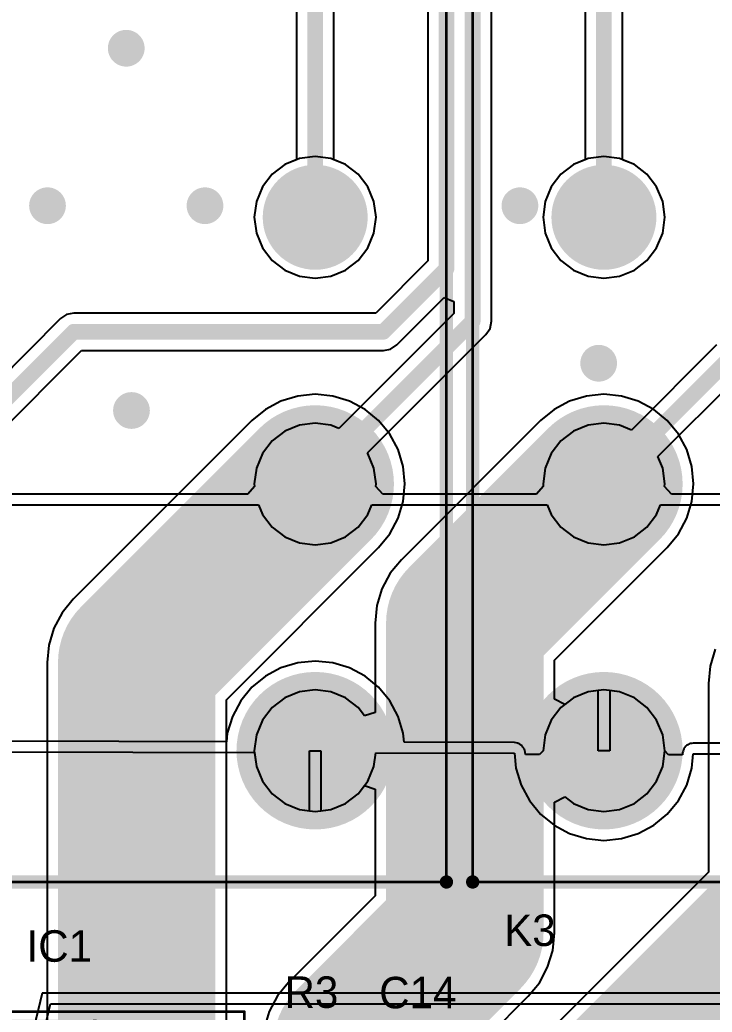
# Model space of a CAD drawing. Header units: millimetres. Extents: x 59 to 152, y 30 to 146.
# Drawn here: x 104.97 to 118.16, y 79.64 to 98.54 of the extents above; entities that cross this region are included whole.
import ezdxf

# ---------------------------------------------------------------- set-up
doc = ezdxf.new("R2010")
doc.units = ezdxf.units.MM
for name, color, linetype in [('BottomLayer', 5, 'Continuous'), ('BottomSolder', 6, 'Continuous'), ('Mechanical1', 6, 'Continuous'), ('Mechanical13', 56, 'Continuous'), ('Mechanical15', 56, 'Continuous'), ('Mechanical2', 216, 'Continuous'), ('MultiLayer', 9, 'Continuous'), ('PadHoleLayer', 156, 'Continuous'), ('TopLayer', 1, 'Continuous'), ('TopOverlay', 2, 'Continuous'), ('TopPaste', 8, 'Continuous'), ('TopSolder', 216, 'Continuous'), ('ViaHoleLayer', 16, 'Continuous')]:
    doc.layers.add(name, color=color, linetype=linetype)

# ---------------------------------------------------------------- blocks, each defined once
blk = doc.blocks.new('SO8_ACS_235')
at = {"layer": 'Mechanical13', "const_width": 0.1}
for points in [[(-2, 2.5), (2, 2.5)], [(-2, -2.5), (-2, 2.5)], [(2, -2.5), (2, 2.5)], [(-2, -2.5), (2, -2.5)]]:
    blk.add_lwpolyline(points, dxfattribs=at)
at = {"layer": 'Mechanical13'}
for points, const_width in [([(-2.025, 2.5, 1), (-1.975, 2.5, 1)], 0.05), ([(-2.025, 2.5, 1), (-1.975, 2.5, 1)], 0.05), ([(1.975, 2.5, 1), (2.025, 2.5, 1)], 0.05), ([(1.975, 2.5, 1), (2.025, 2.5, 1)], 0.05), ([(-0.6, 1.6, 1), (-1.6, 1.6, 1)], 0.1), ([(-1.625, 1.6, 1), (-1.575, 1.6, 1)], 0.05), ([(-0.625, 1.6, 1), (-0.575, 1.6, 1)], 0.05), ([(-2.025, -2.5, 1), (-1.975, -2.5, 1)], 0.05), ([(-2.025, -2.5, 1), (-1.975, -2.5, 1)], 0.05), ([(1.975, -2.5, 1), (2.025, -2.5, 1)], 0.05), ([(1.975, -2.5, 1), (2.025, -2.5, 1)], 0.05)]:
    blk.add_lwpolyline(points, format="xyb", close=True, dxfattribs=dict(at, const_width=const_width))
at = {"layer": 'Mechanical15'}
for points, const_width in [([(-3.75, 2.75), (3.75, 2.75)], 0.05), ([(-3.75, -2.75), (-3.75, 2.75)], 0.05), ([(3.75, -2.75), (3.75, 2.75)], 0.05), ([(0, -0.5), (0, 0.5)], 0.1), ([(-0.5, 0), (0.5, 0)], 0.1), ([(-3.75, -2.75), (3.75, -2.75)], 0.05)]:
    blk.add_lwpolyline(points, dxfattribs=dict(at, const_width=const_width))
for points, const_width in [([(-3.762, 2.75, 1), (-3.738, 2.75, 1)], 0.025), ([(-3.762, 2.75, 1), (-3.738, 2.75, 1)], 0.025), ([(3.738, 2.75, 1), (3.762, 2.75, 1)], 0.025), ([(3.738, 2.75, 1), (3.762, 2.75, 1)], 0.025), ([(-0.025, 0.5, 1), (0.025, 0.5, 1)], 0.05), ([(-0.525, 0, 1), (-0.475, 0, 1)], 0.05), ([(0.475, 0, 1), (0.525, 0, 1)], 0.05), ([(-0.025, -0.5, 1), (0.025, -0.5, 1)], 0.05), ([(-3.762, -2.75, 1), (-3.738, -2.75, 1)], 0.025), ([(-3.762, -2.75, 1), (-3.738, -2.75, 1)], 0.025), ([(3.738, -2.75, 1), (3.762, -2.75, 1)], 0.025), ([(3.738, -2.75, 1), (3.762, -2.75, 1)], 0.025)]:
    blk.add_lwpolyline(points, format="xyb", close=True, dxfattribs=dict(at, const_width=const_width))
at = {"layer": 'TopLayer'}
for points in [[(-1.925, 1.58), (-1.925, 2.23), (-3.675, 1.58), (-3.675, 2.23)], [(3.675, 1.58), (3.675, 2.23), (1.925, 1.58), (1.925, 2.23)], [(-1.925, 0.31), (-1.925, 0.96), (-3.675, 0.31), (-3.675, 0.96)], [(3.675, 0.31), (3.675, 0.96), (1.925, 0.31), (1.925, 0.96)], [(-1.925, -0.96), (-1.925, -0.31), (-3.675, -0.96), (-3.675, -0.31)], [(3.675, -0.96), (3.675, -0.31), (1.925, -0.96), (1.925, -0.31)], [(-1.925, -2.23), (-1.925, -1.58), (-3.675, -2.23), (-3.675, -1.58)], [(3.675, -2.23), (3.675, -1.58), (1.925, -2.23), (1.925, -1.58)]]:
    blk.add_solid(points, dxfattribs=at)
at = {"layer": 'TopOverlay'}
for points, const_width in [([(-2.275, 2.755, 1), (-2.525, 2.755, 1)], 0.25), ([(-2.588, 2.755, 1), (-2.463, 2.755, 1)], 0.125), ([(-2.337, 2.755, 1), (-2.213, 2.755, 1)], 0.125), ([(-0.95, 2.5, 1), (-0.85, 2.5, 1)], 0.1), ([(-0.95, 2.5, 1), (-0.85, 2.5, 1)], 0.1), ([(0.85, 2.5, 1), (0.95, 2.5, 1)], 0.1), ([(0.85, 2.5, 1), (0.95, 2.5, 1)], 0.1), ([(0.1, 1.7, 1), (-0.3, 1.7, 1)], 0.4), ([(-0.4, 1.7, 1), (-0.2, 1.7, 1)], 0.2), ([(0, 1.7, 1), (0.2, 1.7, 1)], 0.2), ([(-0.95, -2.5, 1), (-0.85, -2.5, 1)], 0.1), ([(-0.95, -2.5, 1), (-0.85, -2.5, 1)], 0.1), ([(0.85, -2.5, 1), (0.95, -2.5, 1)], 0.1), ([(0.85, -2.5, 1), (0.95, -2.5, 1)], 0.1)]:
    blk.add_lwpolyline(points, format="xyb", close=True, dxfattribs=dict(at, const_width=const_width))
at = {"layer": 'TopOverlay', "const_width": 0.2}
for points in [[(-0.9, 2.5), (0.9, 2.5)], [(-0.9, -2.5), (-0.9, 2.5)], [(0.9, -2.5), (0.9, 2.5)], [(-0.9, -2.5), (0.9, -2.5)]]:
    blk.add_lwpolyline(points, dxfattribs=at)
at = {"layer": 'TopPaste'}
for points in [[(-1.925, 1.58), (-1.925, 2.23), (-3.675, 1.58), (-3.675, 2.23)], [(3.675, 1.58), (3.675, 2.23), (1.925, 1.58), (1.925, 2.23)], [(-1.925, 0.31), (-1.925, 0.96), (-3.675, 0.31), (-3.675, 0.96)], [(3.675, 0.31), (3.675, 0.96), (1.925, 0.31), (1.925, 0.96)], [(-1.925, -0.96), (-1.925, -0.31), (-3.675, -0.96), (-3.675, -0.31)], [(3.675, -0.96), (3.675, -0.31), (1.925, -0.96), (1.925, -0.31)], [(-1.925, -2.23), (-1.925, -1.58), (-3.675, -2.23), (-3.675, -1.58)], [(3.675, -2.23), (3.675, -1.58), (1.925, -2.23), (1.925, -1.58)]]:
    blk.add_solid(points, dxfattribs=at)
at = {"layer": 'TopSolder'}
for points in [[(-1.875, 1.53), (-1.875, 2.28), (-3.725, 1.53), (-3.725, 2.28)], [(3.725, 1.53), (3.725, 2.28), (1.875, 1.53), (1.875, 2.28)], [(-1.875, 0.26), (-1.875, 1.01), (-3.725, 0.26), (-3.725, 1.01)], [(3.725, 0.26), (3.725, 1.01), (1.875, 0.26), (1.875, 1.01)], [(-1.875, -1.01), (-1.875, -0.26), (-3.725, -1.01), (-3.725, -0.26)], [(3.725, -1.01), (3.725, -0.26), (1.875, -1.01), (1.875, -0.26)], [(-1.875, -2.28), (-1.875, -1.53), (-3.725, -2.28), (-3.725, -1.53)], [(3.725, -2.28), (3.725, -1.53), (1.875, -2.28), (1.875, -1.53)]]:
    blk.add_solid(points, dxfattribs=at)
blk = doc.blocks.new('S______RTE24024_242')
at = {"layer": 'BottomLayer', "const_width": 0.95}
for points in [[(2.065, 3.75, 1), (3.015, 3.75, 1)], [(7.145, 3.75, 1), (8.095, 3.75, 1)], [(12.225, 3.75, 1), (13.175, 3.75, 1)]]:
    blk.add_lwpolyline(points, format="xyb", close=True, dxfattribs=at)
at = {"layer": 'BottomSolder', "const_width": 1}
for points in [[(2.04, 3.75, 1), (3.04, 3.75, 1)], [(7.12, 3.75, 1), (8.12, 3.75, 1)], [(12.2, 3.75, 1), (13.2, 3.75, 1)]]:
    blk.add_lwpolyline(points, format="xyb", close=True, dxfattribs=at)
at = {"layer": 'Mechanical1', "const_width": 0.05}
for points in [[(15.2, 6.25), (-15.2, 6.25)], [(15.2, -6.25), (15.2, 6.25)]]:
    blk.add_lwpolyline(points, dxfattribs=at)
at = {"layer": 'Mechanical1', "const_width": 0.025}
blk.add_lwpolyline([(15.188, 6.25, 1), (15.212, 6.25, 1)], format="xyb", close=True, dxfattribs=at)
blk.add_lwpolyline([(15.188, 6.25, 1), (15.212, 6.25, 1)], format="xyb", close=True, dxfattribs=at)
at = {"layer": 'Mechanical15', "const_width": 0.05}
for points in [[(15.2, 6.25), (-15.2, 6.25)], [(15.2, -6.25), (15.2, 6.25)]]:
    blk.add_lwpolyline(points, dxfattribs=at)
at = {"layer": 'Mechanical15', "const_width": 0.025}
blk.add_lwpolyline([(15.188, 6.25, 1), (15.212, 6.25, 1)], format="xyb", close=True, dxfattribs=at)
blk.add_lwpolyline([(15.188, 6.25, 1), (15.212, 6.25, 1)], format="xyb", close=True, dxfattribs=at)
at = {"layer": 'Mechanical2', "const_width": 0.05}
for points in [[(15.2, 6.25), (-15.2, 6.25)], [(15.2, -6.25), (15.2, 6.25)]]:
    blk.add_lwpolyline(points, dxfattribs=at)
at = {"layer": 'Mechanical2', "const_width": 0.025}
blk.add_lwpolyline([(15.188, 6.25, 1), (15.212, 6.25, 1)], format="xyb", close=True, dxfattribs=at)
blk.add_lwpolyline([(15.188, 6.25, 1), (15.212, 6.25, 1)], format="xyb", close=True, dxfattribs=at)
at = {"layer": 'MultiLayer', "const_width": 0.95}
for points in [[(2.065, 3.75, 1), (3.015, 3.75, 1)], [(7.145, 3.75, 1), (8.095, 3.75, 1)], [(12.225, 3.75, 1), (13.175, 3.75, 1)]]:
    blk.add_lwpolyline(points, format="xyb", close=True, dxfattribs=at)
at = {"layer": 'PadHoleLayer', "const_width": 0.65}
for points in [[(2.215, 3.75, 1), (2.865, 3.75, 1)], [(7.295, 3.75, 1), (7.945, 3.75, 1)], [(12.375, 3.75, 1), (13.025, 3.75, 1)]]:
    blk.add_lwpolyline(points, format="xyb", close=True, dxfattribs=at)
at = {"layer": 'TopLayer', "const_width": 0.95}
for points in [[(2.065, 3.75, 1), (3.015, 3.75, 1)], [(7.145, 3.75, 1), (8.095, 3.75, 1)], [(12.225, 3.75, 1), (13.175, 3.75, 1)]]:
    blk.add_lwpolyline(points, format="xyb", close=True, dxfattribs=at)
at = {"layer": 'TopOverlay', "const_width": 0.254}
for points in [[(15.2, 6.25), (-15.2, 6.25)], [(15.2, -6.25), (15.2, 6.25)]]:
    blk.add_lwpolyline(points, dxfattribs=at)
at = {"layer": 'TopOverlay', "const_width": 0.127}
blk.add_lwpolyline([(15.137, 6.25, 1), (15.264, 6.25, 1)], format="xyb", close=True, dxfattribs=at)
blk.add_lwpolyline([(15.137, 6.25, 1), (15.264, 6.25, 1)], format="xyb", close=True, dxfattribs=at)
at = {"layer": 'TopSolder', "const_width": 1}
for points in [[(2.04, 3.75, 1), (3.04, 3.75, 1)], [(7.12, 3.75, 1), (8.12, 3.75, 1)], [(12.2, 3.75, 1), (13.2, 3.75, 1)]]:
    blk.add_lwpolyline(points, format="xyb", close=True, dxfattribs=at)
blk = doc.blocks.new('S______RTE24024_331')
at = {"layer": 'BottomLayer', "const_width": 0.95}
for points in [[(2.065, -3.75, 1), (3.015, -3.75, 1)], [(7.145, -3.75, 1), (8.095, -3.75, 1)], [(12.225, -3.75, 1), (13.175, -3.75, 1)]]:
    blk.add_lwpolyline(points, format="xyb", close=True, dxfattribs=at)
at = {"layer": 'BottomSolder', "const_width": 1}
for points in [[(2.04, -3.75, 1), (3.04, -3.75, 1)], [(7.12, -3.75, 1), (8.12, -3.75, 1)], [(12.2, -3.75, 1), (13.2, -3.75, 1)]]:
    blk.add_lwpolyline(points, format="xyb", close=True, dxfattribs=at)
at = {"layer": 'Mechanical1', "const_width": 0.05}
for points in [[(15.2, -6.25), (15.2, 6.25)], [(15.2, -6.25), (-15.2, -6.25)]]:
    blk.add_lwpolyline(points, dxfattribs=at)
at = {"layer": 'Mechanical1', "const_width": 0.025}
blk.add_lwpolyline([(15.188, -6.25, 1), (15.212, -6.25, 1)], format="xyb", close=True, dxfattribs=at)
blk.add_lwpolyline([(15.188, -6.25, 1), (15.212, -6.25, 1)], format="xyb", close=True, dxfattribs=at)
at = {"layer": 'Mechanical15', "const_width": 0.05}
for points in [[(15.2, -6.25), (15.2, 6.25)], [(15.2, -6.25), (-15.2, -6.25)]]:
    blk.add_lwpolyline(points, dxfattribs=at)
at = {"layer": 'Mechanical15', "const_width": 0.025}
blk.add_lwpolyline([(15.188, -6.25, 1), (15.212, -6.25, 1)], format="xyb", close=True, dxfattribs=at)
blk.add_lwpolyline([(15.188, -6.25, 1), (15.212, -6.25, 1)], format="xyb", close=True, dxfattribs=at)
at = {"layer": 'Mechanical2', "const_width": 0.05}
for points in [[(15.2, -6.25), (15.2, 6.25)], [(15.2, -6.25), (-15.2, -6.25)]]:
    blk.add_lwpolyline(points, dxfattribs=at)
at = {"layer": 'Mechanical2', "const_width": 0.025}
blk.add_lwpolyline([(15.188, -6.25, 1), (15.212, -6.25, 1)], format="xyb", close=True, dxfattribs=at)
blk.add_lwpolyline([(15.188, -6.25, 1), (15.212, -6.25, 1)], format="xyb", close=True, dxfattribs=at)
at = {"layer": 'MultiLayer', "const_width": 0.95}
for points in [[(2.065, -3.75, 1), (3.015, -3.75, 1)], [(7.145, -3.75, 1), (8.095, -3.75, 1)], [(12.225, -3.75, 1), (13.175, -3.75, 1)]]:
    blk.add_lwpolyline(points, format="xyb", close=True, dxfattribs=at)
at = {"layer": 'PadHoleLayer', "const_width": 0.65}
for points in [[(2.215, -3.75, 1), (2.865, -3.75, 1)], [(7.295, -3.75, 1), (7.945, -3.75, 1)], [(12.375, -3.75, 1), (13.025, -3.75, 1)]]:
    blk.add_lwpolyline(points, format="xyb", close=True, dxfattribs=at)
at = {"layer": 'TopLayer', "const_width": 0.95}
for points in [[(2.065, -3.75, 1), (3.015, -3.75, 1)], [(7.145, -3.75, 1), (8.095, -3.75, 1)], [(12.225, -3.75, 1), (13.175, -3.75, 1)]]:
    blk.add_lwpolyline(points, format="xyb", close=True, dxfattribs=at)
at = {"layer": 'TopOverlay', "const_width": 0.254}
for points in [[(15.2, -6.25), (15.2, 6.25)], [(15.2, -6.25), (-15.2, -6.25)]]:
    blk.add_lwpolyline(points, dxfattribs=at)
at = {"layer": 'TopOverlay', "const_width": 0.127}
blk.add_lwpolyline([(15.137, -6.25, 1), (15.264, -6.25, 1)], format="xyb", close=True, dxfattribs=at)
blk.add_lwpolyline([(15.137, -6.25, 1), (15.264, -6.25, 1)], format="xyb", close=True, dxfattribs=at)
at = {"layer": 'TopSolder', "const_width": 1}
for points in [[(2.04, -3.75, 1), (3.04, -3.75, 1)], [(7.12, -3.75, 1), (8.12, -3.75, 1)], [(12.2, -3.75, 1), (13.2, -3.75, 1)]]:
    blk.add_lwpolyline(points, format="xyb", close=True, dxfattribs=at)

msp = doc.modelspace()

# ---------------------------------------------------------------- linework, layer by layer
at = {"layer": 'BottomLayer'}
for p, q in [((110.3, 95.9), (110.02, 95.785)), ((110.6, 95.94), (110.3, 95.9)), ((110.9, 95.9), (110.6, 95.94)), ((111.18, 95.785), (110.9, 95.9)), ((115.8, 95.9), (115.52, 95.785)), ((116.1, 95.94), (115.8, 95.9)), ((116.4, 95.9), (116.1, 95.94)), ((116.68, 95.785), (116.4, 95.9)), ((110.02, 95.785), (109.78, 95.6)), ((111.42, 95.6), (111.18, 95.785)), ((115.52, 95.785), (115.28, 95.6)), ((116.92, 95.6), (116.68, 95.785)), ((109.78, 95.6), (109.595, 95.36)), ((111.605, 95.36), (111.42, 95.6)), ((115.28, 95.6), (115.095, 95.36)), ((117.105, 95.36), (116.92, 95.6)), ((109.595, 95.36), (109.48, 95.08)), ((111.72, 95.08), (111.605, 95.36)), ((115.095, 95.36), (114.98, 95.08)), ((117.22, 95.08), (117.105, 95.36)), ((109.48, 95.08), (109.44, 94.78)), ((111.76, 94.78), (111.72, 95.08)), ((114.98, 95.08), (114.94, 94.78)), ((117.26, 94.78), (117.22, 95.08)), ((109.44, 94.78), (109.48, 94.48)), ((111.72, 94.48), (111.76, 94.78)), ((114.94, 94.78), (114.98, 94.48)), ((117.22, 94.48), (117.26, 94.78)), ((109.48, 94.48), (109.595, 94.2)), ((111.605, 94.2), (111.72, 94.48)), ((114.98, 94.48), (115.095, 94.2)), ((117.105, 94.2), (117.22, 94.48)), ((109.595, 94.2), (109.78, 93.96)), ((111.42, 93.96), (111.605, 94.2)), ((115.095, 94.2), (115.28, 93.96)), ((116.92, 93.96), (117.105, 94.2)), ((109.78, 93.96), (110.02, 93.775)), ((111.18, 93.775), (111.42, 93.96)), ((115.28, 93.96), (115.52, 93.775)), ((116.68, 93.775), (116.92, 93.96)), ((110.02, 93.775), (110.3, 93.66)), ((110.9, 93.66), (111.18, 93.775)), ((115.52, 93.775), (115.8, 93.66)), ((116.4, 93.66), (116.68, 93.775)), ((110.3, 93.66), (110.6, 93.62)), ((110.6, 93.62), (110.9, 93.66)), ((115.8, 93.66), (116.1, 93.62)), ((116.1, 93.62), (116.4, 93.66)), ((110.267, 91.375), (109.946, 91.278)), ((110.6, 91.408), (110.267, 91.375)), ((110.933, 91.375), (110.6, 91.408)), ((111.254, 91.278), (110.933, 91.375)), ((115.767, 91.375), (115.446, 91.278)), ((116.1, 91.408), (115.767, 91.375)), ((116.433, 91.375), (116.1, 91.408)), ((116.754, 91.278), (116.433, 91.375)), ((109.651, 91.12), (109.392, 90.908)), ((109.946, 91.278), (109.651, 91.12)), ((111.549, 91.12), (111.254, 91.278)), ((111.808, 90.908), (111.549, 91.12)), ((115.151, 91.12), (114.892, 90.908)), ((115.446, 91.278), (115.151, 91.12)), ((117.049, 91.12), (116.754, 91.278)), ((117.308, 90.908), (117.049, 91.12)), ((109.392, 90.908), (105.992, 87.508)), ((112.02, 90.649), (111.808, 90.908)), ((114.892, 90.908), (112.242, 88.258)), ((117.52, 90.649), (117.308, 90.908)), ((112.178, 90.354), (112.02, 90.649)), ((117.678, 90.354), (117.52, 90.649)), ((112.275, 90.033), (112.178, 90.354)), ((117.775, 90.033), (117.678, 90.354)), ((112.308, 89.7), (112.275, 90.033)), ((117.808, 89.7), (117.775, 90.033)), ((112.275, 89.367), (112.308, 89.7)), ((117.775, 89.367), (117.808, 89.7)), ((112.178, 89.046), (112.275, 89.367)), ((117.678, 89.046), (117.775, 89.367)), ((112.02, 88.751), (112.178, 89.046)), ((117.52, 88.751), (117.678, 89.046)), ((111.808, 88.492), (112.02, 88.751)), ((117.308, 88.492), (117.52, 88.751)), ((108.908, 85.592), (111.808, 88.492)), ((115.158, 86.342), (117.308, 88.492)), ((112.242, 88.258), (112.03, 87.999)), ((112.03, 87.999), (111.872, 87.704)), ((111.872, 87.704), (111.775, 87.383)), ((105.992, 87.508), (105.78, 87.249)), ((111.775, 87.383), (111.742, 87.05)), ((105.78, 87.249), (105.622, 86.954)), ((105.622, 86.954), (105.525, 86.633)), ((111.742, 87.05), (111.742, 85.35)), ((105.525, 86.633), (105.492, 86.3)), ((118.222, 86.554), (118.125, 86.233)), ((105.492, 86.3), (105.492, 61.48)), ((115.158, 85.599), (115.158, 86.342)), ((118.125, 86.233), (118.092, 85.9)), ((118.092, 85.9), (118.092, 82.308)), ((110.02, 85.625), (109.78, 85.44)), ((110.3, 85.74), (110.02, 85.625)), ((110.6, 85.78), (110.3, 85.74)), ((110.9, 85.74), (110.6, 85.78)), ((111.18, 85.625), (110.9, 85.74)), ((111.42, 85.44), (111.18, 85.625)), ((115.52, 85.625), (115.358, 85.5)), ((115.8, 85.74), (115.52, 85.625)), ((116.1, 85.78), (115.8, 85.74)), ((116.4, 85.74), (116.1, 85.78)), ((116.68, 85.625), (116.4, 85.74)), ((116.92, 85.44), (116.68, 85.625)), ((108.908, 61.48), (108.908, 85.592)), ((109.78, 85.44), (109.595, 85.2)), ((111.542, 85.282), (111.42, 85.44)), ((115.358, 85.5), (115.158, 85.599)), ((117.105, 85.2), (116.92, 85.44)), ((111.742, 85.35), (111.542, 85.282)), ((109.595, 85.2), (109.48, 84.92)), ((117.22, 84.92), (117.105, 85.2)), ((109.48, 84.92), (109.44, 84.62)), ((117.26, 84.62), (117.22, 84.92)), ((109.44, 84.62), (109.48, 84.32)), ((117.22, 84.32), (117.26, 84.62)), ((109.48, 84.32), (109.595, 84.04)), ((117.105, 84.04), (117.22, 84.32)), ((109.595, 84.04), (109.78, 83.8)), ((111.42, 83.8), (111.542, 83.958)), ((111.542, 83.958), (111.742, 83.89)), ((116.92, 83.8), (117.105, 84.04)), ((109.78, 83.8), (110.02, 83.615)), ((111.18, 83.615), (111.42, 83.8)), ((111.742, 83.89), (111.742, 81.858)), ((115.158, 83.641), (115.358, 83.74)), ((115.358, 83.74), (115.52, 83.615)), ((116.68, 83.615), (116.92, 83.8)), ((110.02, 83.615), (110.3, 83.5)), ((110.9, 83.5), (111.18, 83.615)), ((115.158, 81.15), (115.158, 83.641)), ((115.52, 83.615), (115.8, 83.5)), ((116.4, 83.5), (116.68, 83.615)), ((110.3, 83.5), (110.6, 83.46)), ((110.6, 83.46), (110.9, 83.5)), ((115.8, 83.5), (116.1, 83.46)), ((116.1, 83.46), (116.4, 83.5)), ((118.092, 82.308), (114.292, 78.508)), ((111.742, 81.858), (110.092, 80.208)), ((115.125, 80.817), (115.158, 81.15)), ((115.028, 80.496), (115.125, 80.817)), ((114.87, 80.201), (115.028, 80.496)), ((110.092, 80.208), (109.88, 79.949)), ((114.658, 79.942), (114.87, 80.201)), ((109.88, 79.949), (109.722, 79.654)), ((113.008, 78.292), (114.658, 79.942)), ((109.722, 79.654), (109.625, 79.333))]:
    msp.add_line(p, q, dxfattribs=at)
for points, const_width in [([(106.85, 98, 1), (107.15, 98, 1)], 0.3), ([(105.35, 95, 1), (105.65, 95, 1)], 0.3), ([(108.35, 95, 1), (108.65, 95, 1)], 0.3), ([(114.35, 95, 1), (114.65, 95, 1)], 0.3), ([(115.85, 92, 1), (116.15, 92, 1)], 0.3), ([(106.95, 91.1, 1), (107.25, 91.1, 1)], 0.3), ([(109.85, 89.7, 1), (111.35, 89.7, 1)], 1.5), ([(115.35, 89.7, 1), (116.85, 89.7, 1)], 1.5), ([(112.7, 87.05, 1), (114.2, 87.05, 1)], 1.5), ([(112.7, 87.05, 1), (114.2, 87.05, 1)], 1.5), ([(106.45, 86.3, 1), (107.95, 86.3, 1)], 1.5), ([(106.45, 86.3, 1), (107.95, 86.3, 1)], 1.5), ([(112.7, 81.15, 1), (114.2, 81.15, 1)], 1.5), ([(112.7, 81.15, 1), (114.2, 81.15, 1)], 1.5), ([(110.55, 79, 1), (112.05, 79, 1)], 1.5), ([(110.55, 79, 1), (112.05, 79, 1)], 1.5)]:
    msp.add_lwpolyline(points, format="xyb", close=True, dxfattribs=dict(at, const_width=const_width))
at = {"layer": 'BottomLayer', "const_width": 3}
for points in [[(107.2, 86.3), (110.6, 89.7)], [(113.45, 87.05), (116.1, 89.7)], [(113.45, 81.15), (113.45, 87.05)], [(107.2, 57.5), (107.2, 86.3)], [(115.5, 77.3), (119.8, 81.6)], [(111.3, 79), (113.45, 81.15)], [(111.3, 59.5), (111.3, 79)]]:
    msp.add_lwpolyline(points, dxfattribs=at)
at = {"layer": 'BottomSolder', "const_width": 0.35}
for points in [[(106.825, 98, 1), (107.175, 98, 1)], [(105.325, 95, 1), (105.675, 95, 1)], [(108.325, 95, 1), (108.675, 95, 1)], [(114.325, 95, 1), (114.675, 95, 1)], [(115.825, 92, 1), (116.175, 92, 1)], [(106.925, 91.1, 1), (107.275, 91.1, 1)]]:
    msp.add_lwpolyline(points, format="xyb", close=True, dxfattribs=at)
at = {"layer": 'MultiLayer', "const_width": 0.3}
for points in [[(106.85, 98, 1), (107.15, 98, 1)], [(105.35, 95, 1), (105.65, 95, 1)], [(108.35, 95, 1), (108.65, 95, 1)], [(114.35, 95, 1), (114.65, 95, 1)], [(115.85, 92, 1), (116.15, 92, 1)], [(106.95, 91.1, 1), (107.25, 91.1, 1)]]:
    msp.add_lwpolyline(points, format="xyb", close=True, dxfattribs=at)
at = {"layer": 'TopLayer'}
for p, q in [((112.743, 113.091), (112.743, 93.948)), ((113.957, 92.8), (113.957, 108.177)), ((115.743, 106.652), (115.743, 95.877)), ((116.457, 95.877), (116.457, 106.656)), ((110.957, 95.877), (110.957, 100.682)), ((110.243, 100.534), (110.243, 95.877)), ((110.243, 95.877), (110.02, 95.785)), ((111.18, 95.785), (110.957, 95.877)), ((115.743, 95.877), (115.52, 95.785)), ((116.68, 95.785), (116.457, 95.877)), ((110.02, 95.785), (109.78, 95.6)), ((111.42, 95.6), (111.18, 95.785)), ((115.52, 95.785), (115.28, 95.6)), ((116.92, 95.6), (116.68, 95.785)), ((109.78, 95.6), (109.595, 95.36)), ((111.605, 95.36), (111.42, 95.6)), ((115.28, 95.6), (115.095, 95.36)), ((117.105, 95.36), (116.92, 95.6)), ((109.595, 95.36), (109.48, 95.08)), ((111.72, 95.08), (111.605, 95.36)), ((115.095, 95.36), (114.98, 95.08)), ((117.22, 95.08), (117.105, 95.36)), ((109.48, 95.08), (109.44, 94.78)), ((111.76, 94.78), (111.72, 95.08)), ((114.98, 95.08), (114.94, 94.78)), ((117.26, 94.78), (117.22, 95.08)), ((109.44, 94.78), (109.48, 94.48)), ((111.72, 94.48), (111.76, 94.78)), ((114.94, 94.78), (114.98, 94.48)), ((117.22, 94.48), (117.26, 94.78)), ((109.48, 94.48), (109.595, 94.2)), ((111.605, 94.2), (111.72, 94.48)), ((114.98, 94.48), (115.095, 94.2)), ((117.105, 94.2), (117.22, 94.48)), ((109.595, 94.2), (109.78, 93.96)), ((111.42, 93.96), (111.605, 94.2)), ((115.095, 94.2), (115.28, 93.96)), ((116.92, 93.96), (117.105, 94.2)), ((109.78, 93.96), (110.02, 93.775)), ((111.18, 93.775), (111.42, 93.96)), ((112.743, 93.948), (111.752, 92.957)), ((115.28, 93.96), (115.52, 93.775)), ((116.68, 93.775), (116.92, 93.96)), ((110.02, 93.775), (110.3, 93.66)), ((110.9, 93.66), (111.18, 93.775)), ((115.52, 93.775), (115.8, 93.66)), ((116.4, 93.66), (116.68, 93.775)), ((110.3, 93.66), (110.6, 93.62)), ((110.6, 93.62), (110.9, 93.66)), ((115.8, 93.66), (116.1, 93.62)), ((116.1, 93.62), (116.4, 93.66)), ((112.152, 92.348), (113.058, 93.254)), ((113.058, 93.254), (113.243, 93.177)), ((113.243, 93.177), (113.243, 92.948)), ((105.748, 92.852), (103.623, 90.728)), ((105.863, 92.93), (105.748, 92.852)), ((106, 92.957), (105.863, 92.93)), ((111.752, 92.957), (106, 92.957)), ((113.243, 92.948), (111.053, 90.757)), ((113.852, 92.548), (113.93, 92.663)), ((113.93, 92.663), (113.957, 92.8)), ((111.596, 90.291), (113.852, 92.548)), ((104.128, 90.223), (106.148, 92.243)), ((106.148, 92.243), (111.9, 92.243)), ((111.9, 92.243), (112.037, 92.27)), ((112.037, 92.27), (112.152, 92.348)), ((118.248, 92.352), (116.623, 90.728)), ((117.128, 90.223), (118.648, 91.743)), ((110.3, 90.82), (110.02, 90.705)), ((110.6, 90.86), (110.3, 90.82)), ((110.9, 90.82), (110.6, 90.86)), ((111.053, 90.757), (110.9, 90.82)), ((115.8, 90.82), (115.52, 90.705)), ((116.1, 90.86), (115.8, 90.82)), ((116.4, 90.82), (116.1, 90.86)), ((116.623, 90.728), (116.4, 90.82)), ((110.02, 90.705), (109.78, 90.52)), ((115.52, 90.705), (115.28, 90.52)), ((109.78, 90.52), (109.595, 90.28)), ((115.28, 90.52), (115.095, 90.28)), ((109.595, 90.28), (109.48, 90)), ((111.605, 90.28), (111.596, 90.291)), ((111.72, 90), (111.605, 90.28)), ((115.095, 90.28), (114.98, 90)), ((117.22, 90), (117.128, 90.223)), ((109.48, 90), (109.44, 89.7)), ((111.76, 89.7), (111.72, 90)), ((114.98, 90), (114.94, 89.7)), ((117.26, 89.7), (117.22, 90)), ((109.446, 89.654), (109.314, 89.504)), ((109.44, 89.7), (109.446, 89.654)), ((111.754, 89.654), (111.76, 89.7)), ((111.886, 89.504), (111.754, 89.654)), ((114.946, 89.654), (114.814, 89.504)), ((114.94, 89.7), (114.946, 89.654)), ((117.254, 89.654), (117.26, 89.7)), ((117.386, 89.504), (117.254, 89.654)), ((109.314, 89.504), (104.386, 89.504)), ((114.814, 89.504), (111.886, 89.504)), ((122.314, 89.504), (117.386, 89.504)), ((104.179, 89.3), (109.521, 89.3)), ((109.521, 89.3), (109.595, 89.12)), ((111.605, 89.12), (111.679, 89.3)), ((111.679, 89.3), (115.021, 89.3)), ((115.021, 89.3), (115.095, 89.12)), ((117.105, 89.12), (117.179, 89.3)), ((117.179, 89.3), (122.521, 89.3)), ((109.595, 89.12), (109.78, 88.88)), ((111.42, 88.88), (111.605, 89.12)), ((115.095, 89.12), (115.28, 88.88)), ((116.92, 88.88), (117.105, 89.12)), ((109.78, 88.88), (110.02, 88.695)), ((111.18, 88.695), (111.42, 88.88)), ((115.28, 88.88), (115.52, 88.695)), ((116.68, 88.695), (116.92, 88.88)), ((110.02, 88.695), (110.3, 88.58)), ((110.9, 88.58), (111.18, 88.695)), ((115.52, 88.695), (115.8, 88.58)), ((116.4, 88.58), (116.68, 88.695)), ((110.3, 88.58), (110.6, 88.54)), ((110.6, 88.54), (110.9, 88.58)), ((115.8, 88.58), (116.1, 88.54)), ((116.1, 88.54), (116.4, 88.58)), ((109.946, 86.198), (109.651, 86.04)), ((110.267, 86.295), (109.946, 86.198)), ((110.6, 86.328), (110.267, 86.295)), ((110.933, 86.295), (110.6, 86.328)), ((111.254, 86.198), (110.933, 86.295)), ((111.549, 86.04), (111.254, 86.198)), ((109.651, 86.04), (109.392, 85.828)), ((111.808, 85.828), (111.549, 86.04)), ((109.392, 85.828), (109.18, 85.569)), ((112.02, 85.569), (111.808, 85.828)), ((115.52, 85.625), (115.28, 85.44)), ((115.8, 85.74), (115.52, 85.625)), ((115.99, 85.765), (115.8, 85.74)), ((115.99, 84.62), (115.99, 85.765)), ((116.4, 85.74), (116.21, 85.765)), ((116.21, 85.765), (116.21, 84.62)), ((116.68, 85.625), (116.4, 85.74)), ((116.92, 85.44), (116.68, 85.625)), ((109.18, 85.569), (109.022, 85.274)), ((112.178, 85.274), (112.02, 85.569)), ((115.28, 85.44), (115.095, 85.2)), ((117.105, 85.2), (116.92, 85.44)), ((109.022, 85.274), (108.925, 84.953)), ((112.275, 84.953), (112.178, 85.274)), ((115.095, 85.2), (114.98, 84.92)), ((117.22, 84.92), (117.105, 85.2)), ((108.925, 84.953), (108.909, 84.79)), ((112.292, 84.78), (112.275, 84.953)), ((114.98, 84.92), (114.94, 84.62)), ((117.26, 84.62), (117.22, 84.92)), ((108.909, 84.79), (104.807, 84.803)), ((114.397, 84.774), (112.292, 84.78)), ((114.426, 84.768), (114.397, 84.774)), ((114.456, 84.765), (114.426, 84.768)), ((114.465, 84.76), (114.456, 84.765)), ((114.475, 84.758), (114.465, 84.76)), ((114.5, 84.742), (114.475, 84.758)), ((114.526, 84.728), (114.5, 84.742)), ((114.533, 84.72), (114.526, 84.728)), ((114.541, 84.714), (114.533, 84.72)), ((114.558, 84.689), (114.541, 84.714)), ((114.577, 84.666), (114.558, 84.689)), ((117.642, 84.68), (117.622, 84.656)), ((117.659, 84.705), (117.642, 84.68)), ((117.667, 84.71), (117.659, 84.705)), ((117.673, 84.718), (117.667, 84.71)), ((117.7, 84.732), (117.673, 84.718)), ((117.725, 84.749), (117.7, 84.732)), ((117.734, 84.751), (117.725, 84.749)), ((117.743, 84.755), (117.734, 84.751)), ((117.773, 84.758), (117.743, 84.755)), ((117.803, 84.764), (117.773, 84.758)), ((121.905, 84.752), (117.803, 84.764)), ((104.806, 84.599), (109.445, 84.585)), ((109.445, 84.585), (109.48, 84.32)), ((110.49, 83.475), (110.49, 84.62)), ((110.49, 84.62), (110.71, 84.62)), ((110.71, 84.62), (110.71, 83.475)), ((111.72, 84.32), (111.754, 84.578)), ((111.754, 84.578), (114.397, 84.57)), ((114.397, 84.57), (114.425, 84.287)), ((114.58, 84.656), (114.577, 84.666)), ((114.585, 84.648), (114.58, 84.656)), ((114.591, 84.619), (114.585, 84.648)), ((114.6, 84.59), (114.591, 84.619)), ((114.604, 84.548), (114.6, 84.59)), ((114.876, 84.547), (114.604, 84.548)), ((114.94, 84.62), (114.876, 84.547)), ((116.21, 84.62), (115.99, 84.62)), ((117.33, 84.54), (117.26, 84.62)), ((117.595, 84.54), (117.33, 84.54)), ((117.599, 84.58), (117.595, 84.54)), ((117.608, 84.609), (117.599, 84.58)), ((117.614, 84.639), (117.608, 84.609)), ((117.62, 84.647), (117.614, 84.639)), ((117.622, 84.656), (117.62, 84.647)), ((117.775, 84.287), (117.802, 84.56)), ((117.802, 84.56), (122.45, 84.546)), ((109.48, 84.32), (109.595, 84.04)), ((111.605, 84.04), (111.72, 84.32)), ((114.425, 84.287), (114.522, 83.966)), ((117.678, 83.966), (117.775, 84.287)), ((109.595, 84.04), (109.78, 83.8)), ((111.42, 83.8), (111.605, 84.04)), ((114.522, 83.966), (114.68, 83.671)), ((117.52, 83.671), (117.678, 83.966)), ((109.78, 83.8), (110.02, 83.615)), ((111.18, 83.615), (111.42, 83.8)), ((110.02, 83.615), (110.3, 83.5)), ((110.9, 83.5), (111.18, 83.615)), ((114.68, 83.671), (114.892, 83.412)), ((117.308, 83.412), (117.52, 83.671)), ((110.3, 83.5), (110.49, 83.475)), ((110.71, 83.475), (110.9, 83.5)), ((114.892, 83.412), (115.151, 83.2)), ((117.049, 83.2), (117.308, 83.412)), ((115.151, 83.2), (115.446, 83.042)), ((116.754, 83.042), (117.049, 83.2)), ((115.446, 83.042), (115.767, 82.945)), ((116.433, 82.945), (116.754, 83.042)), ((115.767, 82.945), (116.1, 82.912)), ((116.1, 82.912), (116.433, 82.945)), ((105.4, 80), (104.106, 74.725)), ((136.5, 80), (105.4, 80)), ((104.304, 74.677), (105.56, 79.796)), ((105.56, 79.796), (136.5, 79.796))]:
    msp.add_line(p, q, dxfattribs=at)
at = {"layer": 'TopLayer', "const_width": 0.3}
for points in [[(113.6, 92.8), (113.6, 126.9)], [(113.1, 93.8), (113.1, 126.5)], [(116.1, 95.28), (116.1, 106.8)], [(110.6, 94.78), (110.6, 100.682)], [(116.1, 95.28), (116.6, 94.78)], [(111.9, 92.6), (113.1, 93.8)], [(111.1, 90.3), (113.6, 92.8)], [(103.6, 90.2), (106, 92.6)], [(106, 92.6), (111.9, 92.6)], [(116.6, 90.2), (118.5, 92.1)], [(111.1, 89.7), (111.1, 90.3)], [(116.6, 89.7), (116.6, 90.2)]]:
    msp.add_lwpolyline(points, dxfattribs=at)
at = {"layer": 'TopLayer'}
for points, const_width in [([(106.85, 98, 1), (107.15, 98, 1)], 0.3), ([(105.35, 95, 1), (105.65, 95, 1)], 0.3), ([(108.35, 95, 1), (108.65, 95, 1)], 0.3), ([(114.35, 95, 1), (114.65, 95, 1)], 0.3), ([(116.025, 95.28, 1), (116.175, 95.28, 1)], 0.15), ([(116.025, 95.28, 1), (116.175, 95.28, 1)], 0.15), ([(110.525, 94.78, 1), (110.675, 94.78, 1)], 0.15), ([(116.525, 94.78, 1), (116.675, 94.78, 1)], 0.15), ([(113.025, 93.8, 1), (113.175, 93.8, 1)], 0.15), ([(113.025, 93.8, 1), (113.175, 93.8, 1)], 0.15), ([(113.525, 92.8, 1), (113.675, 92.8, 1)], 0.15), ([(113.525, 92.8, 1), (113.675, 92.8, 1)], 0.15), ([(105.925, 92.6, 1), (106.075, 92.6, 1)], 0.15), ([(105.925, 92.6, 1), (106.075, 92.6, 1)], 0.15), ([(111.825, 92.6, 1), (111.975, 92.6, 1)], 0.15), ([(111.825, 92.6, 1), (111.975, 92.6, 1)], 0.15), ([(115.85, 92, 1), (116.15, 92, 1)], 0.3), ([(106.95, 91.1, 1), (107.25, 91.1, 1)], 0.3), ([(111.025, 90.3, 1), (111.175, 90.3, 1)], 0.15), ([(111.025, 90.3, 1), (111.175, 90.3, 1)], 0.15), ([(116.525, 90.2, 1), (116.675, 90.2, 1)], 0.15), ([(116.525, 90.2, 1), (116.675, 90.2, 1)], 0.15), ([(111.025, 89.7, 1), (111.175, 89.7, 1)], 0.15), ([(116.525, 89.7, 1), (116.675, 89.7, 1)], 0.15), ([(111.1, 84.62, 1), (110.1, 84.62, 1)], 2), ([(116.6, 84.62, 1), (115.6, 84.62, 1)], 2), ([(109.6, 84.62, 1), (110.6, 84.62, 1)], 1), ([(110.6, 84.62, 1), (111.6, 84.62, 1)], 1), ([(115.1, 84.62, 1), (116.1, 84.62, 1)], 1), ([(116.1, 84.62, 1), (117.1, 84.62, 1)], 1)]:
    msp.add_lwpolyline(points, format="xyb", close=True, dxfattribs=dict(at, const_width=const_width))
at = {"layer": 'TopSolder', "const_width": 0.35}
for points in [[(106.825, 98, 1), (107.175, 98, 1)], [(105.325, 95, 1), (105.675, 95, 1)], [(108.325, 95, 1), (108.675, 95, 1)], [(114.325, 95, 1), (114.675, 95, 1)], [(115.825, 92, 1), (116.175, 92, 1)], [(106.925, 91.1, 1), (107.275, 91.1, 1)]]:
    msp.add_lwpolyline(points, format="xyb", close=True, dxfattribs=at)
at = {"layer": 'ViaHoleLayer', "const_width": 0.15}
for points in [[(106.925, 98, 1), (107.075, 98, 1)], [(105.425, 95, 1), (105.575, 95, 1)], [(108.425, 95, 1), (108.575, 95, 1)], [(114.425, 95, 1), (114.575, 95, 1)], [(115.925, 92, 1), (116.075, 92, 1)], [(107.025, 91.1, 1), (107.175, 91.1, 1)]]:
    msp.add_lwpolyline(points, format="xyb", close=True, dxfattribs=at)

# ---------------------------------------------------------------- block references
at = {"rotation": 270}
for name, p in [('S______RTE24024_242', (106.85, 97.32)), ('S______RTE24024_331', (119.85, 97.32))]:
    msp.add_blockref(name, p, dxfattribs=at)
msp.add_blockref('SO8_ACS_235', (105.5, 76.9))

# ---------------------------------------------------------------- texts
at = {"layer": 'TopOverlay'}
for s, p in [('K3', (114.2, 80.9)), ('IC1', (105.1, 80.6)), ('R3', (110.015, 79.721)), ('C14', (111.819, 79.713))]:
    msp.add_text(s, height=0.6, dxfattribs=at).set_placement(p)

doc.saveas('drawing.dxf')
